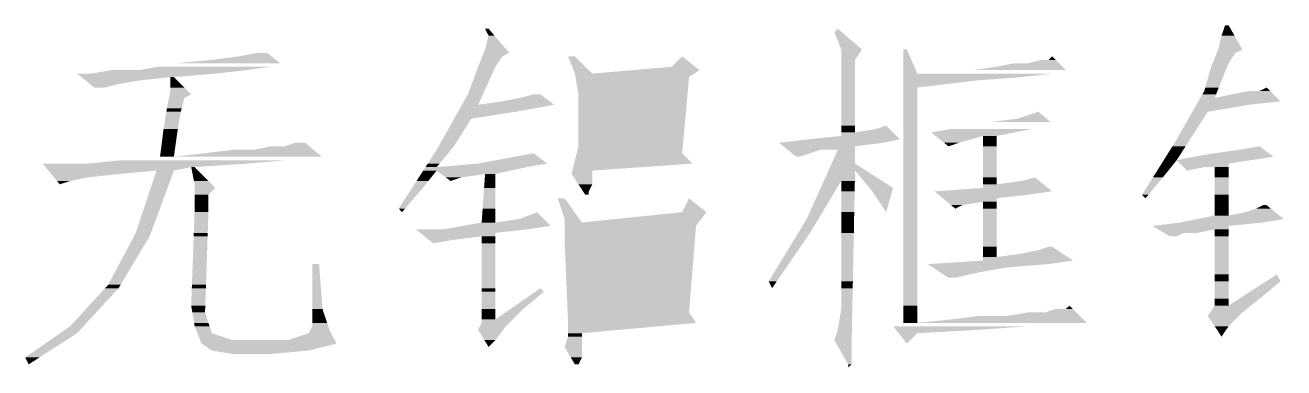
# Model space of a CAD drawing. Extents: x -182 to 198, y -129 to 151.
# Drawn here: x -156.7 to -128.35, y -92.72 to -85.01 of the extents above; entities that cross this region are included whole.
import ezdxf

# ---------------------------------------------------------------- set-up
doc = ezdxf.new("R2010")
doc.units = 0
doc.layers.add('Text', color=1, linetype='CONTINUOUS')
doc.layers.add('Text_N', color=2, linetype='CONTINUOUS')

msp = doc.modelspace()

# ---------------------------------------------------------------- linework, layer by layer
at = {"layer": 'Text'}
for points in [[(-129.74828, -85.23986), (-129.66954, -85.00618), (-129.458187, -85.23986), (-129.5908, -85.00618)], [(-146.25828, -85.23986), (-146.33702, -85.08492), (-146.125032, -85.23986), (-146.25828, -85.08492)], [(-146.33702, -85.55228), (-146.25828, -85.23986), (-145.856427, -85.55228), (-146.125032, -85.23986)], [(-138.3157, -85.55228), (-138.47064, -85.16112), (-137.84834, -85.55228), (-138.3919, -85.08492)], [(-129.82448, -85.55228), (-129.74828, -85.23986), (-129.28092, -85.55228), (-129.458187, -85.23986)], [(-146.367398, -85.62848), (-146.33702, -85.55228), (-145.79092, -85.62848), (-145.856427, -85.55228)], [(-138.3157, -85.78596), (-138.3157, -85.55228), (-138.00328, -85.78596), (-137.84834, -85.55228)], [(-136.91362, -86.09584), (-136.91362, -85.55228), (-136.6012, -86.09584), (-136.83488, -85.55228)], [(-129.855341, -85.62848), (-129.82448, -85.55228), (-129.43586, -85.62848), (-129.28092, -85.55228)], [(-153.26868, -85.86216), (-152.4889, -85.78596), (-150.951082, -85.86216), (-151.04585, -85.78596)], [(-152.4889, -85.78596), (-151.8666, -85.70722), (-151.04585, -85.78596), (-151.143792, -85.70722)], [(-151.8666, -85.70722), (-151.47544, -85.62848), (-151.143792, -85.70722), (-151.24176, -85.62848)], [(-146.49196, -85.9409), (-146.398793, -85.70722), (-146.10334, -85.9409), (-145.94586, -85.70722)], [(-146.398793, -85.70722), (-146.367398, -85.62848), (-145.94586, -85.70722), (-145.79092, -85.62848)], [(-144.31264, -86.09584), (-144.46758, -85.70722), (-143.92148, -86.09584), (-144.31264, -85.70722)], [(-143.011449, -86.0171), (-142.13078, -85.9409), (-141.50848, -86.0171), (-141.8971, -85.70722)], [(-138.3157, -87.26424), (-138.3157, -85.78596), (-138.00328, -87.26424), (-138.00328, -85.78596)], [(-134.8105, -85.9409), (-134.41934, -85.86216), (-133.32968, -85.9409), (-133.40842, -85.86216)], [(-134.10946, -85.86216), (-133.79704, -85.78596), (-133.40842, -85.86216), (-133.48462, -85.78596)], [(-133.6421, -85.78596), (-133.56336, -85.70722), (-133.48462, -85.78596)], [(-129.98196, -85.9409), (-129.950032, -85.86216), (-129.622702, -85.9409), (-129.5908, -85.86216)], [(-129.950032, -85.86216), (-129.855341, -85.62848), (-129.5908, -85.86216), (-129.43586, -85.62848)], [(-155.428772, -86.17458), (-155.52674, -86.09584), (-153.34488, -86.17458), (-152.41016, -86.09584)], [(-155.334005, -86.25078), (-155.428772, -86.17458), (-154.12466, -86.25078), (-153.42362, -86.17458)], [(-155.21432, -86.09584), (-154.74696, -86.0171), (-152.41016, -86.09584), (-151.70912, -86.0171)], [(-154.12466, -86.0171), (-153.70368, -85.9409), (-151.70912, -86.0171), (-151.16556, -85.9409)], [(-153.42362, -86.25078), (-153.42362, -86.17458), (-153.26868, -86.25078), (-153.34488, -86.17458)], [(-146.72564, -86.5632), (-146.49196, -85.9409), (-146.385839, -86.5632), (-146.10334, -85.9409)], [(-144.299356, -86.17458), (-144.31264, -86.09584), (-141.74216, -86.17458), (-141.62532, -86.09584)], [(-144.2339, -86.5632), (-144.299356, -86.17458), (-141.777314, -86.5632), (-141.74216, -86.17458)], [(-143.92148, -86.09584), (-143.011449, -86.0171), (-141.62532, -86.09584), (-141.50848, -86.0171)], [(-136.91362, -86.17458), (-136.91362, -86.09584), (-134.2644, -86.17458), (-133.56336, -86.09584)], [(-136.91362, -86.25078), (-136.91362, -86.17458), (-135.27786, -86.25078), (-134.2644, -86.17458)], [(-135.35406, -86.0171), (-134.8105, -85.9409), (-133.25348, -86.0171), (-133.32968, -85.9409)], [(-130.070276, -86.25078), (-129.98196, -85.9409), (-129.74828, -86.25078), (-129.622702, -85.9409)], [(-155.236062, -86.32952), (-155.334005, -86.25078), (-154.59202, -86.32952), (-154.12466, -86.25078)], [(-155.13812, -86.40826), (-155.236062, -86.32952), (-154.90444, -86.40826), (-154.59202, -86.32952)], [(-153.42362, -86.32952), (-153.42362, -86.25078), (-153.18994, -86.32952), (-153.26868, -86.25078)], [(-153.42362, -86.40826), (-153.42362, -86.32952), (-153.1112, -86.40826), (-153.18994, -86.32952)], [(-153.42362, -86.48446), (-153.42362, -86.40826), (-153.035, -86.48446), (-153.1112, -86.40826)], [(-136.91362, -86.40826), (-136.91362, -86.25078), (-136.6012, -86.40826), (-135.27786, -86.25078)], [(-136.91362, -91.31554), (-136.91362, -86.40826), (-136.6012, -91.31554), (-136.6012, -86.40826)], [(-130.1369, -86.48446), (-130.115158, -86.40826), (-129.840838, -86.48446), (-129.810637, -86.40826)], [(-130.115158, -86.40826), (-130.070276, -86.25078), (-129.810637, -86.40826), (-129.74828, -86.25078)], [(-128.88976, -86.48446), (-128.73482, -86.40826), (-128.65796, -86.48446)], [(-153.50236, -86.87562), (-153.455319, -86.64194), (-153.17056, -86.87562), (-153.1112, -86.64194)], [(-153.455319, -86.64194), (-153.43947, -86.5632), (-153.1112, -86.64194), (-152.95626, -86.5632)], [(-153.43947, -86.5632), (-153.42362, -86.48446), (-152.95626, -86.5632), (-153.035, -86.48446)], [(-146.856983, -86.79688), (-146.812711, -86.71814), (-146.49196, -86.79688), (-146.456197, -86.71814)], [(-146.812711, -86.71814), (-146.769887, -86.64194), (-146.456197, -86.71814), (-146.421602, -86.64194)], [(-146.769887, -86.64194), (-146.72564, -86.5632), (-146.421602, -86.64194), (-146.385839, -86.5632)], [(-146.49196, -86.79688), (-145.94586, -86.71814), (-144.78, -86.79688), (-144.884394, -86.71814)], [(-145.94586, -86.71814), (-145.55724, -86.64194), (-144.884394, -86.71814), (-144.985435, -86.64194)], [(-145.55724, -86.64194), (-145.24482, -86.5632), (-144.985435, -86.64194), (-145.08988, -86.5632)], [(-144.2339, -87.7316), (-144.2339, -86.5632), (-141.883054, -87.7316), (-141.777314, -86.5632)], [(-130.314878, -86.79688), (-130.270021, -86.71814), (-129.12344, -86.79688), (-128.4224, -86.71814)], [(-130.270021, -86.71814), (-130.226587, -86.64194), (-128.4224, -86.71814), (-128.49921, -86.64194)], [(-130.226587, -86.64194), (-130.181731, -86.5632), (-129.90322, -86.64194), (-129.872029, -86.5632)], [(-130.181731, -86.5632), (-130.1369, -86.48446), (-129.872029, -86.5632), (-129.840838, -86.48446)], [(-129.90322, -86.64194), (-129.5146, -86.5632), (-128.49921, -86.64194), (-128.578585, -86.5632)], [(-129.5146, -86.5632), (-129.12344, -86.48446), (-128.578585, -86.5632), (-128.65796, -86.48446)], [(-153.57856, -87.34298), (-153.514781, -86.95182), (-153.255828, -87.34298), (-153.18994, -86.95182)], [(-153.514781, -86.95182), (-153.50236, -86.87562), (-153.18994, -86.95182), (-153.17056, -86.87562)], [(-147.032599, -87.1093), (-146.94408, -86.95182), (-146.6469, -87.1093), (-145.63598, -86.95182)], [(-146.94408, -86.95182), (-146.856983, -86.79688), (-145.63598, -86.95182), (-144.78, -86.79688)], [(-134.96544, -87.1855), (-134.34314, -87.1093), (-133.596558, -87.1855), (-133.87578, -86.95182)], [(-130.7592, -87.57666), (-130.403168, -86.95182), (-130.459175, -87.57666), (-130.05816, -86.95182)], [(-130.403168, -86.95182), (-130.314878, -86.79688), (-130.05816, -86.95182), (-129.12344, -86.79688)], [(-147.382408, -87.7316), (-147.032599, -87.1093), (-147.03806, -87.7316), (-146.6469, -87.1093)], [(-138.3157, -87.34298), (-138.3157, -87.26424), (-138.00328, -87.34298), (-138.00328, -87.26424)], [(-138.00328, -87.41918), (-137.53592, -87.34298), (-137.1473, -87.41918), (-137.30224, -87.26424)], [(-153.617727, -87.65286), (-153.588187, -87.41918), (-153.301243, -87.65286), (-153.26868, -87.41918)], [(-153.588187, -87.41918), (-153.57856, -87.34298), (-153.26868, -87.41918), (-153.255828, -87.34298)], [(-139.71524, -87.65286), (-139.09294, -87.57666), (-137.38098, -87.65286), (-136.98982, -87.57666)], [(-139.09294, -87.57666), (-138.3157, -87.49792), (-136.98982, -87.57666), (-137.06856, -87.49792)], [(-138.3157, -87.41918), (-138.3157, -87.34298), (-138.00328, -87.41918), (-138.00328, -87.34298)], [(-138.3157, -87.49792), (-138.3157, -87.41918), (-137.06856, -87.49792), (-137.1473, -87.41918)], [(-136.28878, -87.41918), (-135.857234, -87.34298), (-134.414209, -87.41918), (-134.03072, -87.34298)], [(-136.190812, -87.49792), (-136.28878, -87.41918), (-134.8105, -87.49792), (-134.414209, -87.41918)], [(-135.998102, -87.65286), (-136.190812, -87.49792), (-135.66648, -87.65286), (-135.12038, -87.49792)], [(-135.12038, -87.65286), (-135.12038, -87.49792), (-134.8105, -87.65286), (-134.8105, -87.49792)], [(-130.856228, -87.7316), (-130.7592, -87.57666), (-130.558642, -87.7316), (-130.459175, -87.57666)], [(-153.647318, -87.88654), (-153.637666, -87.81034), (-153.333882, -87.88654), (-153.323239, -87.81034)], [(-153.637666, -87.81034), (-153.627684, -87.7316), (-153.323239, -87.81034), (-153.312241, -87.7316)], [(-153.627684, -87.7316), (-153.617727, -87.65286), (-153.312241, -87.7316), (-153.301243, -87.65286)], [(-152.64384, -87.88654), (-152.02154, -87.81034), (-150.106558, -87.88654), (-150.197591, -87.81034)], [(-151.55418, -87.81034), (-151.16556, -87.7316), (-150.197591, -87.81034), (-150.291673, -87.7316)], [(-150.85314, -87.7316), (-150.61946, -87.65286), (-150.291673, -87.7316), (-150.38578, -87.65286)], [(-147.475931, -87.88654), (-147.42668, -87.81034), (-147.166889, -87.88654), (-147.103516, -87.81034)], [(-147.42668, -87.81034), (-147.382408, -87.7316), (-147.103516, -87.81034), (-147.03806, -87.7316)], [(-144.272457, -87.88654), (-144.2339, -87.7316), (-141.8971, -87.88654), (-141.883054, -87.7316)], [(-139.617272, -87.7316), (-139.71524, -87.65286), (-138.00328, -87.7316), (-137.38098, -87.65286)], [(-139.51933, -87.81034), (-139.617272, -87.7316), (-138.00328, -87.81034), (-138.00328, -87.7316)], [(-139.424562, -87.88654), (-139.51933, -87.81034), (-139.01674, -87.88654), (-138.78306, -87.81034)], [(-138.42619, -87.88654), (-138.3919, -87.81034), (-138.00328, -87.88654), (-138.00328, -87.81034)], [(-135.90016, -87.7316), (-135.998102, -87.65286), (-135.66648, -87.65286)], [(-135.12038, -87.7316), (-135.12038, -87.65286), (-134.8105, -87.7316), (-134.8105, -87.65286)], [(-135.12038, -88.43264), (-135.12038, -87.7316), (-134.8105, -88.43264), (-134.8105, -87.7316)], [(-130.953307, -87.88654), (-130.905555, -87.81034), (-130.658108, -87.88654), (-130.609188, -87.81034)], [(-130.905555, -87.81034), (-130.856228, -87.7316), (-130.609188, -87.81034), (-130.558642, -87.7316)], [(-129.90322, -87.88654), (-129.35712, -87.81034), (-128.684274, -87.88654), (-128.88976, -87.7316)], [(-156.238473, -88.19896), (-156.30398, -88.12022), (-152.87752, -88.19896), (-151.70912, -88.12022)], [(-155.29306, -88.12022), (-154.51328, -88.04402), (-151.70912, -88.12022), (-150.7744, -88.04402)], [(-153.6573, -87.96528), (-153.647318, -87.88654), (-153.34488, -87.96528), (-153.333882, -87.88654)], [(-153.34488, -87.96528), (-152.64384, -87.88654), (-150.012476, -87.96528), (-150.106558, -87.88654)], [(-147.677988, -88.19896), (-147.627061, -88.12022), (-147.42668, -88.19896), (-147.361199, -88.12022)], [(-147.627061, -88.12022), (-147.475931, -87.88654), (-147.361199, -88.12022), (-147.166889, -87.88654)], [(-147.42668, -88.19896), (-146.49196, -88.12022), (-145.4023, -88.19896), (-144.93494, -88.12022)], [(-146.49196, -88.12022), (-145.24482, -87.88654), (-144.93494, -88.12022)], [(-144.369866, -88.2777), (-144.330649, -88.12022), (-143.92148, -88.2777), (-141.66342, -88.12022)], [(-144.330649, -88.12022), (-144.272457, -87.88654), (-141.66342, -88.12022), (-141.8971, -87.88654)], [(-139.32662, -87.96528), (-139.424562, -87.88654), (-139.25042, -87.96528), (-139.01674, -87.88654)], [(-138.602288, -88.2777), (-138.531371, -88.12022), (-137.756417, -88.2777), (-138.00328, -88.12022)], [(-138.531371, -88.12022), (-138.461623, -87.96528), (-138.00328, -88.12022), (-138.00328, -87.96528)], [(-138.461623, -87.96528), (-138.42619, -87.88654), (-138.00328, -87.96528), (-138.00328, -87.88654)], [(-131.149065, -88.19896), (-131.099712, -88.12022), (-130.883736, -88.19896), (-130.820439, -88.12022)], [(-131.099712, -88.12022), (-131.05196, -88.04402), (-130.820439, -88.12022), (-130.7592, -88.04402)], [(-131.05196, -88.04402), (-131.002634, -87.96528), (-130.7592, -88.04402), (-130.708654, -87.96528)], [(-131.002634, -87.96528), (-130.953307, -87.88654), (-130.708654, -87.96528), (-130.658108, -87.88654)], [(-130.7592, -88.04402), (-130.37058, -87.96528), (-129.09362, -88.04402), (-128.57988, -87.96528)], [(-130.683, -88.12022), (-130.7592, -88.04402), (-129.5908, -88.12022), (-129.09362, -88.04402)], [(-130.60426, -88.19896), (-130.683, -88.12022), (-129.5908, -88.19896), (-129.5908, -88.12022)], [(-130.37058, -87.96528), (-129.90322, -87.88654), (-128.57988, -87.96528), (-128.684274, -87.88654)], [(-156.172992, -88.2777), (-156.238473, -88.19896), (-153.34488, -88.2777), (-152.95626, -88.19896)], [(-156.109645, -88.3539), (-156.172992, -88.2777), (-154.59202, -88.3539), (-153.73604, -88.2777)], [(-156.044163, -88.43264), (-156.109645, -88.3539), (-155.29306, -88.43264), (-154.59202, -88.3539)], [(-155.978708, -88.51138), (-156.044163, -88.43264), (-155.68168, -88.51138), (-155.29306, -88.43264)], [(-153.813891, -88.51138), (-153.787653, -88.43264), (-153.431164, -88.51138), (-153.402081, -88.43264)], [(-153.787653, -88.43264), (-153.761415, -88.3539), (-153.402081, -88.43264), (-153.372998, -88.3539)], [(-153.761415, -88.3539), (-153.73604, -88.2777), (-153.372998, -88.3539), (-153.34488, -88.2777)], [(-152.940283, -88.2777), (-152.95626, -88.19896), (-152.79878, -88.2777), (-152.87752, -88.19896)], [(-152.92484, -88.3539), (-152.940283, -88.2777), (-152.72258, -88.3539), (-152.79878, -88.2777)], [(-152.908889, -88.43264), (-152.92484, -88.3539), (-152.64384, -88.43264), (-152.72258, -88.3539)], [(-152.892938, -88.51138), (-152.908889, -88.43264), (-152.5651, -88.51138), (-152.64384, -88.43264)], [(-147.880121, -88.51138), (-147.829168, -88.43264), (-147.614538, -88.51138), (-147.551216, -88.43264)], [(-147.829168, -88.43264), (-147.778216, -88.3539), (-147.551216, -88.43264), (-147.487919, -88.3539)], [(-147.778216, -88.3539), (-147.728915, -88.2777), (-147.487919, -88.3539), (-147.42668, -88.2777)], [(-147.728915, -88.2777), (-147.677988, -88.19896), (-145.75856, -88.2777), (-145.4023, -88.19896)], [(-147.324775, -88.3539), (-147.42668, -88.2777), (-146.10334, -88.3539), (-145.75856, -88.2777)], [(-147.219518, -88.43264), (-147.324775, -88.3539), (-146.88058, -88.43264), (-146.33702, -88.3539)], [(-147.11426, -88.51138), (-147.219518, -88.43264), (-146.88058, -88.43264)], [(-146.347967, -88.51138), (-146.342481, -88.43264), (-146.10334, -88.51138), (-146.10334, -88.43264)], [(-146.342481, -88.43264), (-146.33702, -88.3539), (-146.10334, -88.43264), (-146.10334, -88.3539)], [(-144.38884, -88.3539), (-144.369866, -88.2777), (-143.92148, -88.3539), (-143.92148, -88.2777)], [(-144.233875, -88.58758), (-144.38884, -88.3539), (-143.92148, -88.58758), (-143.92148, -88.3539)], [(-138.707495, -88.51138), (-138.602288, -88.2777), (-138.007877, -88.51138), (-138.00328, -88.2777)], [(-137.808945, -88.51138), (-138.00328, -88.2777), (-137.390149, -88.51138), (-137.756417, -88.2777)], [(-135.12038, -88.51138), (-135.12038, -88.43264), (-134.8105, -88.51138), (-134.8105, -88.43264)], [(-134.8105, -88.58758), (-134.2644, -88.51138), (-133.759245, -88.58758), (-133.95198, -88.43264)], [(-131.53898, -88.82126), (-131.295496, -88.43264), (-131.394759, -88.82126), (-131.07162, -88.43264)], [(-131.295496, -88.43264), (-131.198417, -88.2777), (-131.07162, -88.43264), (-130.947058, -88.2777)], [(-131.198417, -88.2777), (-131.149065, -88.19896), (-130.947058, -88.2777), (-130.883736, -88.19896)], [(-130.52552, -88.2777), (-130.60426, -88.19896), (-130.1369, -88.19896)], [(-129.90322, -88.2777), (-129.90322, -88.19896), (-129.5908, -88.2777), (-129.5908, -88.19896)], [(-129.90322, -88.43264), (-129.90322, -88.2777), (-129.5908, -88.43264), (-129.5908, -88.2777)], [(-129.90322, -88.82126), (-129.90322, -88.43264), (-129.5908, -88.82126), (-129.5908, -88.43264)], [(-155.91536, -88.58758), (-155.978708, -88.51138), (-155.68168, -88.51138)], [(-153.917193, -88.82126), (-153.865555, -88.66632), (-153.545642, -88.82126), (-153.48839, -88.66632)], [(-153.865555, -88.66632), (-153.839291, -88.58758), (-153.48839, -88.66632), (-153.459307, -88.58758)], [(-153.839291, -88.58758), (-153.813891, -88.51138), (-153.459307, -88.58758), (-153.431164, -88.51138)], [(-152.87752, -88.58758), (-152.892938, -88.51138), (-152.4889, -88.58758), (-152.5651, -88.51138)], [(-152.87752, -88.66632), (-152.87752, -88.58758), (-152.41016, -88.66632), (-152.4889, -88.58758)], [(-152.87752, -88.82126), (-152.87752, -88.66632), (-152.56764, -88.82126), (-152.41016, -88.66632)], [(-148.28266, -89.13368), (-147.980349, -88.66632), (-148.139048, -89.13368), (-147.7391, -88.66632)], [(-147.980349, -88.66632), (-147.880121, -88.51138), (-147.7391, -88.66632), (-147.614538, -88.51138)], [(-146.391376, -89.13368), (-146.358788, -88.66632), (-146.10334, -89.13368), (-146.10334, -88.66632)], [(-146.358788, -88.66632), (-146.347967, -88.51138), (-146.10334, -88.66632), (-146.10334, -88.51138)], [(-144.129481, -88.74506), (-144.233875, -88.58758), (-144.00022, -88.74506), (-143.92148, -88.58758)], [(-138.812727, -88.74506), (-138.777269, -88.66632), (-138.455908, -88.74506), (-138.408664, -88.66632)], [(-138.777269, -88.66632), (-138.707495, -88.51138), (-138.408664, -88.66632), (-138.3157, -88.51138)], [(-138.3157, -88.66632), (-138.3157, -88.51138), (-138.010951, -88.66632), (-138.007877, -88.51138)], [(-138.3157, -88.74506), (-138.3157, -88.66632), (-138.012526, -88.74506), (-138.010951, -88.66632)], [(-137.680116, -88.66632), (-137.808945, -88.51138), (-137.1473, -88.66632), (-137.390149, -88.51138)], [(-137.61466, -88.74506), (-137.680116, -88.66632), (-137.169627, -88.74506), (-137.1473, -88.66632)], [(-136.21258, -88.74506), (-135.12038, -88.66632), (-133.56336, -88.74506), (-133.661302, -88.66632)], [(-135.12038, -88.58758), (-135.12038, -88.51138), (-134.8105, -88.58758), (-134.8105, -88.51138)], [(-135.12038, -88.66632), (-135.12038, -88.58758), (-133.661302, -88.66632), (-133.759245, -88.58758)], [(-154.021333, -89.13368), (-153.917193, -88.82126), (-153.661059, -89.13368), (-153.545642, -88.82126)], [(-152.87752, -89.13368), (-152.87752, -88.82126), (-152.56764, -89.13368), (-152.56764, -88.82126)], [(-144.54632, -89.36736), (-144.70126, -88.9), (-144.211548, -89.36736), (-144.54632, -88.9)], [(-144.07896, -88.82126), (-144.129481, -88.74506), (-144.00022, -88.82126), (-144.00022, -88.74506)], [(-141.8971, -89.21242), (-141.74216, -88.9), (-141.351, -89.21242)], [(-139.023166, -89.21242), (-138.812727, -88.74506), (-138.736324, -89.21242), (-138.455908, -88.74506)], [(-138.3157, -89.21242), (-138.3157, -88.74506), (-138.021797, -89.21242), (-138.012526, -88.74506)], [(-137.30224, -89.21242), (-137.61466, -88.74506), (-137.169627, -88.74506)], [(-136.120911, -88.82126), (-136.21258, -88.74506), (-134.10946, -88.82126), (-133.56336, -88.74506)], [(-136.02622, -88.9), (-136.120911, -88.82126), (-134.8105, -88.9), (-134.10946, -88.82126)], [(-135.931529, -88.97874), (-136.02622, -88.9), (-134.8105, -88.97874), (-134.8105, -88.9)], [(-135.839911, -89.05494), (-135.931529, -88.97874), (-135.58774, -89.05494), (-135.12038, -88.97874)], [(-135.12038, -89.05494), (-135.12038, -88.97874), (-134.8105, -89.05494), (-134.8105, -88.97874)], [(-131.46024, -88.9), (-131.53898, -88.82126), (-131.394759, -88.82126)], [(-129.90322, -88.9), (-129.90322, -88.82126), (-129.5908, -88.9), (-129.5908, -88.82126)], [(-129.90322, -89.05494), (-129.90322, -88.9), (-129.5908, -89.05494), (-129.5908, -88.9)], [(-154.2034, -89.67978), (-154.047596, -89.21242), (-153.862811, -89.67978), (-153.690168, -89.21242)], [(-154.047596, -89.21242), (-154.021333, -89.13368), (-153.690168, -89.21242), (-153.661059, -89.13368)], [(-152.89718, -89.67978), (-152.880339, -89.21242), (-152.583363, -89.67978), (-152.56764, -89.21242)], [(-152.880339, -89.21242), (-152.87752, -89.13368), (-152.56764, -89.21242), (-152.56764, -89.13368)], [(-148.20646, -89.21242), (-148.28266, -89.13368), (-148.139048, -89.13368)], [(-146.407708, -89.36736), (-146.396888, -89.21242), (-146.10334, -89.36736), (-146.10334, -89.21242)], [(-146.396888, -89.21242), (-146.391376, -89.13368), (-146.10334, -89.21242), (-146.10334, -89.13368)], [(-146.10334, -89.4461), (-145.55724, -89.36736), (-144.93301, -89.4461), (-145.16862, -89.21242)], [(-143.394278, -89.36736), (-141.8971, -89.21242), (-141.467815, -89.36736), (-141.351, -89.21242)], [(-139.09294, -89.36736), (-139.023166, -89.21242), (-138.829288, -89.36736), (-138.736324, -89.21242)], [(-138.3157, -89.36736), (-138.3157, -89.21242), (-138.02487, -89.36736), (-138.021797, -89.21242)], [(-135.74522, -89.13368), (-135.839911, -89.05494), (-135.58774, -89.05494)], [(-135.12038, -89.13368), (-135.12038, -89.05494), (-134.8105, -89.13368), (-134.8105, -89.05494)], [(-135.12038, -89.98966), (-135.12038, -89.13368), (-134.8105, -89.98966), (-134.8105, -89.13368)], [(-130.29311, -89.36736), (-129.90322, -89.28862), (-128.3462, -89.36736), (-128.444142, -89.28862)], [(-129.90322, -89.13368), (-129.90322, -89.05494), (-129.5908, -89.13368), (-129.5908, -89.05494)], [(-129.90322, -89.21242), (-129.90322, -89.13368), (-129.5908, -89.21242), (-129.5908, -89.13368)], [(-129.90322, -89.28862), (-129.90322, -89.21242), (-129.5908, -89.28862), (-129.5908, -89.21242)], [(-129.5908, -89.28862), (-129.20218, -89.21242), (-128.444142, -89.28862), (-128.53891, -89.21242)], [(-129.20218, -89.21242), (-128.9685, -89.13368), (-128.53891, -89.21242), (-128.636852, -89.13368)], [(-128.9685, -89.13368), (-128.81356, -89.05494), (-128.636852, -89.13368), (-128.73482, -89.05494)], [(-147.27174, -89.60104), (-146.835419, -89.5223), (-145.4023, -89.60104), (-144.8562, -89.5223)], [(-146.835419, -89.5223), (-146.41322, -89.4461), (-144.8562, -89.5223), (-144.93301, -89.4461)], [(-146.41322, -89.4461), (-146.407708, -89.36736), (-146.10334, -89.4461), (-146.10334, -89.36736)], [(-144.54632, -89.4461), (-144.54632, -89.36736), (-144.15516, -89.4461), (-144.211548, -89.36736)], [(-144.54632, -89.5223), (-144.54632, -89.4461), (-141.58468, -89.5223), (-141.5272, -89.4461)], [(-144.54632, -89.83472), (-144.54632, -89.5223), (-141.609928, -89.83472), (-141.58468, -89.5223)], [(-144.15516, -89.4461), (-143.394278, -89.36736), (-141.5272, -89.4461), (-141.467815, -89.36736)], [(-139.283669, -89.67978), (-139.09294, -89.36736), (-139.01674, -89.67978), (-138.829288, -89.36736)], [(-138.3157, -89.67978), (-138.3157, -89.36736), (-138.031068, -89.67978), (-138.02487, -89.36736)], [(-131.3053, -89.5223), (-130.683, -89.4461), (-129.5908, -89.5223), (-128.81356, -89.4461)], [(-131.174338, -89.60104), (-131.3053, -89.5223), (-129.5908, -89.60104), (-129.5908, -89.5223)], [(-130.683, -89.4461), (-130.29311, -89.36736), (-128.81356, -89.4461), (-128.3462, -89.36736)], [(-154.57678, -90.38082), (-154.243964, -89.75598), (-154.265884, -90.38082), (-153.89098, -89.75598)], [(-154.243964, -89.75598), (-154.2034, -89.67978), (-153.89098, -89.75598), (-153.862811, -89.67978)], [(-152.922503, -90.38082), (-152.899948, -89.75598), (-152.60701, -90.38082), (-152.585953, -89.75598)], [(-152.899948, -89.75598), (-152.89718, -89.67978), (-152.585953, -89.75598), (-152.583363, -89.67978)], [(-147.796072, -89.67978), (-147.89404, -89.60104), (-146.10334, -89.67978), (-145.4023, -89.60104)], [(-147.701305, -89.75598), (-147.796072, -89.67978), (-146.10334, -89.75598), (-146.10334, -89.67978)], [(-147.603362, -89.83472), (-147.701305, -89.75598), (-147.03806, -89.83472), (-146.41322, -89.75598)], [(-147.50542, -89.91346), (-147.603362, -89.83472), (-147.03806, -89.83472)], [(-146.41322, -89.83472), (-146.41322, -89.75598), (-146.10334, -89.83472), (-146.10334, -89.75598)], [(-146.41322, -89.91346), (-146.41322, -89.83472), (-146.10334, -89.91346), (-146.10334, -89.83472)], [(-144.47741, -91.47048), (-144.54632, -89.83472), (-141.74216, -91.47048), (-141.609928, -89.83472)], [(-139.94892, -90.76944), (-139.283669, -89.67978), (-139.766142, -90.76944), (-139.01674, -89.67978)], [(-138.3157, -90.76944), (-138.3157, -89.67978), (-138.052683, -90.76944), (-138.031068, -89.67978)], [(-131.043401, -89.67978), (-131.174338, -89.60104), (-130.29184, -89.67978), (-129.90322, -89.60104)], [(-130.91668, -89.75598), (-131.043401, -89.67978), (-130.7592, -89.75598), (-130.60426, -89.67978)], [(-129.90322, -89.67978), (-129.90322, -89.60104), (-129.5908, -89.67978), (-129.5908, -89.60104)], [(-129.90322, -89.75598), (-129.90322, -89.67978), (-129.5908, -89.75598), (-129.5908, -89.67978)], [(-129.90322, -90.6145), (-129.90322, -89.75598), (-129.5908, -90.6145), (-129.5908, -89.75598)], [(-146.41322, -90.92438), (-146.41322, -89.91346), (-146.10334, -90.92438), (-146.10334, -89.91346)], [(-135.12038, -90.0684), (-135.12038, -89.98966), (-134.8105, -90.0684), (-134.8105, -89.98966)], [(-135.12038, -90.14714), (-135.12038, -90.0684), (-134.8105, -90.14714), (-134.8105, -90.0684)], [(-135.12038, -90.22334), (-135.12038, -90.14714), (-134.8105, -90.22334), (-134.8105, -90.14714)], [(-134.8105, -90.22334), (-134.2644, -90.14714), (-133.21378, -90.22334), (-133.32775, -90.14714)], [(-134.2644, -90.14714), (-133.87578, -90.0684), (-133.32775, -90.14714), (-133.445555, -90.0684)], [(-133.87578, -90.0684), (-133.6421, -89.98966), (-133.445555, -90.0684), (-133.56336, -89.98966)], [(-154.8257, -90.84818), (-154.57678, -90.38082), (-154.5463, -90.84818), (-154.265884, -90.38082)], [(-152.939369, -90.84818), (-152.922503, -90.38082), (-152.622783, -90.84818), (-152.60701, -90.38082)], [(-150.23084, -91.39174), (-150.23084, -90.38082), (-149.99716, -91.39174), (-150.0759, -90.38082)], [(-136.36752, -90.38082), (-135.12038, -90.30208), (-133.6421, -90.38082), (-133.096, -90.30208)], [(-136.25256, -90.45702), (-136.36752, -90.38082), (-134.57682, -90.45702), (-133.6421, -90.38082)], [(-135.12038, -90.30208), (-135.12038, -90.22334), (-133.096, -90.30208), (-133.21378, -90.22334)], [(-136.133815, -90.53576), (-136.25256, -90.45702), (-135.04418, -90.53576), (-134.57682, -90.45702)], [(-136.01507, -90.6145), (-136.133815, -90.53576), (-135.4328, -90.6145), (-135.04418, -90.53576)], [(-135.90016, -90.6907), (-136.01507, -90.6145), (-135.74522, -90.6907), (-135.4328, -90.6145)], [(-129.90322, -90.76944), (-129.90322, -90.6145), (-129.5908, -90.76944), (-129.5908, -90.6145)], [(-129.34602, -91.15806), (-128.50114, -90.6145), (-128.88976, -91.15806), (-128.4224, -90.76944)], [(-155.254833, -91.31554), (-154.895652, -90.92438), (-154.952751, -91.31554), (-154.59202, -90.92438)], [(-154.895652, -90.92438), (-154.8257, -90.84818), (-154.59202, -90.92438), (-154.5463, -90.84818)], [(-152.95626, -91.31554), (-152.942138, -90.92438), (-152.638582, -91.31554), (-152.625374, -90.92438)], [(-152.942138, -90.92438), (-152.939369, -90.84818), (-152.625374, -90.92438), (-152.622783, -90.84818)], [(-146.41322, -91.00312), (-146.41322, -90.92438), (-146.10334, -91.00312), (-146.10334, -90.92438)], [(-145.76552, -91.39174), (-145.08988, -90.92438), (-145.4785, -91.39174), (-145.01114, -91.00312)], [(-139.87272, -90.92438), (-139.94892, -90.76944), (-139.766142, -90.76944)], [(-138.3157, -90.92438), (-138.3157, -90.76944), (-138.055756, -90.92438), (-138.052683, -90.76944)], [(-138.3157, -91.39174), (-138.3157, -90.92438), (-138.065027, -91.39174), (-138.055756, -90.92438)], [(-129.90322, -91.15806), (-129.90322, -90.76944), (-129.5908, -91.15806), (-129.5908, -90.76944)], [(-146.41322, -91.39174), (-146.41322, -91.00312), (-146.10334, -91.39174), (-146.10334, -91.00312)], [(-129.90322, -91.31554), (-129.90322, -91.15806), (-129.5908, -91.31554), (-129.5908, -91.15806)], [(-129.5908, -91.31554), (-129.34602, -91.15806), (-129.086915, -91.31554), (-128.88976, -91.15806)], [(-155.611703, -91.70416), (-155.397124, -91.47048), (-155.31117, -91.70416), (-155.095651, -91.47048)], [(-155.397124, -91.47048), (-155.32481, -91.39174), (-155.095651, -91.47048), (-155.023033, -91.39174)], [(-155.32481, -91.39174), (-155.254833, -91.31554), (-155.023033, -91.39174), (-154.952751, -91.31554)], [(-152.943331, -91.39174), (-152.95626, -91.31554), (-152.641173, -91.39174), (-152.638582, -91.31554)], [(-152.929996, -91.47048), (-152.943331, -91.39174), (-152.64384, -91.47048), (-152.641173, -91.39174)], [(-152.890423, -91.70416), (-152.929996, -91.47048), (-152.56764, -91.70416), (-152.64384, -91.47048)], [(-150.23084, -91.47048), (-150.23084, -91.39174), (-149.971023, -91.47048), (-149.99716, -91.39174)], [(-150.23084, -91.70416), (-150.23084, -91.47048), (-149.893553, -91.70416), (-149.971023, -91.47048)], [(-146.41322, -91.62542), (-146.41322, -91.39174), (-146.10334, -91.62542), (-146.10334, -91.39174)], [(-146.10334, -91.62542), (-145.76552, -91.39174), (-145.713679, -91.62542), (-145.4785, -91.39174)], [(-144.46758, -91.70416), (-144.47741, -91.47048), (-141.58468, -91.70416), (-141.74216, -91.47048)], [(-138.3919, -91.8591), (-138.3157, -91.39174), (-138.074298, -91.8591), (-138.065027, -91.39174)], [(-136.91362, -91.39174), (-136.91362, -91.31554), (-136.6012, -91.39174), (-136.6012, -91.31554)], [(-136.91362, -91.47048), (-136.91362, -91.39174), (-136.6012, -91.47048), (-136.6012, -91.39174)], [(-136.91362, -91.54668), (-136.91362, -91.47048), (-136.6012, -91.54668), (-136.6012, -91.47048)], [(-136.91362, -91.62542), (-136.91362, -91.54668), (-136.6012, -91.62542), (-136.6012, -91.54668)], [(-135.82142, -91.62542), (-135.19912, -91.54668), (-132.86486, -91.62542), (-132.9436, -91.54668)], [(-134.57682, -91.54668), (-134.10946, -91.47048), (-132.9436, -91.54668), (-133.0198, -91.47048)], [(-133.72084, -91.47048), (-133.48716, -91.39174), (-133.0198, -91.47048), (-133.09854, -91.39174)], [(-133.25348, -91.39174), (-133.17474, -91.31554), (-133.09854, -91.39174)], [(-130.05816, -91.54668), (-130.007081, -91.47048), (-129.35712, -91.54668), (-129.28092, -91.47048)], [(-129.90322, -91.78036), (-130.05816, -91.54668), (-129.5908, -91.78036), (-129.35712, -91.54668)], [(-130.007081, -91.47048), (-129.90322, -91.31554), (-129.28092, -91.47048), (-129.086915, -91.31554)], [(-155.795472, -91.8591), (-155.68168, -91.78036), (-155.454096, -91.8591), (-155.381452, -91.78036)], [(-155.68168, -91.78036), (-155.611703, -91.70416), (-155.381452, -91.78036), (-155.31117, -91.70416)], [(-152.87752, -91.78036), (-152.890423, -91.70416), (-152.541935, -91.78036), (-152.56764, -91.70416)], [(-152.846303, -91.8591), (-152.87752, -91.78036), (-152.515418, -91.8591), (-152.541935, -91.78036)], [(-150.27021, -91.8591), (-150.23084, -91.78036), (-149.84222, -91.8591), (-149.868306, -91.78036)], [(-150.23084, -91.78036), (-150.23084, -91.70416), (-149.868306, -91.78036), (-149.893553, -91.70416)], [(-146.49196, -91.8591), (-146.45193, -91.78036), (-145.928537, -91.8591), (-145.86966, -91.78036)], [(-146.45193, -91.78036), (-146.41322, -91.70416), (-145.86966, -91.78036), (-145.792952, -91.70416)], [(-146.41322, -91.70416), (-146.41322, -91.62542), (-145.792952, -91.70416), (-145.713679, -91.62542)], [(-144.46758, -91.93784), (-144.46758, -91.70416), (-144.15516, -91.93784), (-141.58468, -91.70416)], [(-137.08441, -91.8591), (-137.1473, -91.78036), (-135.19912, -91.8591), (-134.10946, -91.78036)], [(-136.91362, -91.70416), (-136.91362, -91.62542), (-136.6012, -91.70416), (-136.6012, -91.62542)], [(-136.6012, -91.70416), (-135.82142, -91.62542), (-132.78612, -91.70416), (-132.86486, -91.62542)], [(-129.74828, -92.01404), (-129.90322, -91.78036), (-129.5908, -91.78036)], [(-156.247135, -92.17152), (-156.133292, -92.09278), (-155.889935, -92.17152), (-155.767532, -92.09278)], [(-156.133292, -92.09278), (-156.019449, -92.01404), (-155.767532, -92.09278), (-155.645155, -92.01404)], [(-156.019449, -92.01404), (-155.909289, -91.93784), (-155.645155, -92.01404), (-155.52674, -91.93784)], [(-155.909289, -91.93784), (-155.795472, -91.8591), (-155.52674, -91.93784), (-155.454096, -91.8591)], [(-152.815112, -91.93784), (-152.846303, -91.8591), (-152.4889, -91.93784), (-152.515418, -91.8591)], [(-152.784937, -92.01404), (-152.815112, -91.93784), (-152.25522, -92.01404), (-152.4889, -91.93784)], [(-152.753746, -92.09278), (-152.784937, -92.01404), (-152.02154, -92.09278), (-152.25522, -92.01404)], [(-152.72258, -92.17152), (-152.753746, -92.09278), (-149.68474, -92.17152), (-149.724415, -92.09278)], [(-150.7744, -92.09278), (-150.54326, -92.01404), (-149.724415, -92.09278), (-149.76409, -92.01404)], [(-150.54326, -92.01404), (-150.30958, -91.93784), (-149.76409, -92.01404), (-149.802494, -91.93784)], [(-150.30958, -91.93784), (-150.27021, -91.8591), (-149.802494, -91.93784), (-149.84222, -91.8591)], [(-146.351422, -92.09278), (-146.49196, -91.8591), (-146.10334, -92.09278), (-145.928537, -91.8591)], [(-146.25828, -92.24772), (-146.351422, -92.09278), (-146.10334, -92.09278)], [(-144.54632, -92.24772), (-144.46758, -92.01404), (-144.15516, -92.24772), (-144.15516, -92.01404)], [(-144.46758, -92.01404), (-144.46758, -91.93784), (-144.15516, -92.01404), (-144.15516, -91.93784)], [(-138.47064, -92.09278), (-138.3919, -91.8591), (-138.078947, -92.09278), (-138.074298, -91.8591)], [(-138.381994, -92.24772), (-138.47064, -92.09278), (-138.08202, -92.24772), (-138.078947, -92.09278)], [(-137.021519, -91.93784), (-137.08441, -91.8591), (-136.6012, -91.93784), (-135.19912, -91.8591)], [(-136.83488, -92.17152), (-137.021519, -91.93784), (-136.6012, -91.93784)], [(-156.69514, -92.4814), (-156.58498, -92.4052), (-156.37162, -92.4814), (-156.253155, -92.4052)], [(-156.58498, -92.4052), (-156.471137, -92.32646), (-156.253155, -92.4052), (-156.130752, -92.32646)], [(-156.471137, -92.32646), (-156.247135, -92.17152), (-156.130752, -92.32646), (-155.889935, -92.17152)], [(-152.4889, -92.32646), (-152.72258, -92.17152), (-150.30958, -92.32646), (-149.68474, -92.17152)], [(-152.02154, -92.4052), (-152.4889, -92.32646), (-151.16556, -92.4052), (-150.30958, -92.32646)], [(-144.406696, -92.4814), (-144.54632, -92.24772), (-144.15516, -92.4814), (-144.15516, -92.24772)], [(-138.15822, -92.63888), (-138.381994, -92.24772), (-138.08202, -92.63888), (-138.08202, -92.24772)], [(-156.6164, -92.63888), (-156.69514, -92.4814), (-156.37162, -92.4814)], [(-144.31264, -92.63888), (-144.406696, -92.4814), (-144.2339, -92.63888), (-144.15516, -92.4814)], [(-138.15822, -92.71508), (-138.15822, -92.63888), (-138.08202, -92.63888)]]:
    msp.add_solid(points, dxfattribs=at)
at = {"layer": 'Text_N'}
for points in [[(-143.92148, -88.04402), (-142.20952, -87.88654), (-143.92148, -86.48446), (-142.05204, -86.25078)], [(-144.15516, -91.62542), (-142.13078, -91.47048), (-144.15516, -89.67978), (-141.8971, -89.5223)]]:
    msp.add_solid(points, dxfattribs=at)

doc.saveas('drawing.dxf')
